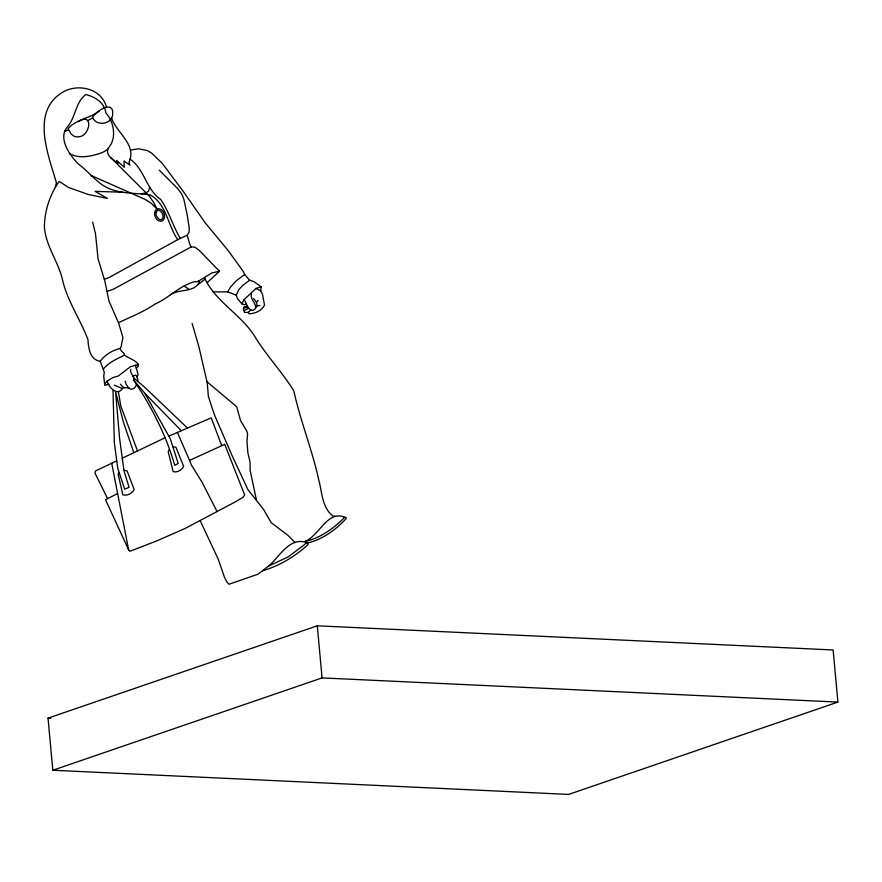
<?xml version="1.0" encoding="UTF-8"?>
<svg xmlns="http://www.w3.org/2000/svg" width="882" height="882" viewBox="0 0 882 882"><rect width="100%" height="100%" fill="white"/><g stroke="black" fill="none" stroke-linecap="round" stroke-linejoin="round"><path stroke-width="1.32" d="M251.458 294.169C249.198 299.593 260.929 307.123 252.781 310.387C247.346 309.924 246.706 303.199 244.071 299.626L255.967 288.469L261.193 286.76L260.675 290.817L262.505 294.334L264.523 305.084C261.965 310.718 255.052 313.562 249.11 313.849L248.217 312.415L250.83 309.968M130.756 369.326L130.591 371.675L133.755 377.915L144.725 387.297L187.425 428.035M246.453 304.301L244.27 304.654L241.866 303.827L244.071 299.626M104.341 279.307L109.015 277.554L177.723 239.65C167.812 225.605 166.455 203.61 150.105 194.867C136.964 193.07 123.469 193.875 110.79 189.266C97.494 184.393 89.556 172.188 78.487 164.096C70.273 156.114 57.562 138.419 67.23 127.129C75.676 117.648 75.356 102.279 85.819 94.528C95.157 96.844 104.506 102.61 105.917 113.061C111.716 119.346 114.153 128.044 113.436 136.434A35.776 29.249 -30.9 0 1 111.441 143.546L107.747 149.19C105.884 156.147 113.745 159.73 117.968 163.49L116.622 160.392L124.318 167.271L123.965 160.954L129.863 165.11L128.97 162.211C137.096 144.648 116.667 133.017 111.584 118.155M149.697 187.326L148.54 191.151L146.07 192.849L141.429 193.797M55.246 187.37L56.404 182.739C48.477 155.056 30.253 111.518 62.854 92.103C78.432 83.084 101.728 88.619 106.601 107.372M247.963 307.355L244.601 307.73L243.454 308.612L243.531 310.133L244.105 310.607L248.735 308.16M136.39 384.563C135.828 387.915 131.517 391.079 128.761 387.959L124.924 387.628L122.4 388.521C117.571 396.558 108.596 387.275 107.196 381.145L112.797 377.595L118.32 376.008L130.459 366.692L138.507 364.487L138.099 366.427L136.236 368.092M137.691 381.278L137.868 379.315L136.236 375.666L135.321 375.104L132.873 376.294M241.866 303.827L237.269 298.292L236.288 295.161L238.647 289.88L242.561 285.503L249.65 280.244L253.939 281.645L261.193 286.76M169.388 449.192L168.208 451.65L173.148 471.672C177.304 472.763 181.857 470.216 183.643 466.413L175.926 447.207L172.817 446.81M170.38 294.698C179.178 288.601 194.283 292.945 199.343 282.042L199.233 280.73L211.823 272.946L219.497 271.259L199.431 250.587L194.922 247.18L191.317 246.872L113.624 289.087L107.207 291.402M119.169 472.509L118.144 474.163L122.852 494.857C127.273 496.103 132.002 493.435 134.229 489.609L127.085 470.922L123.899 470.161M213.047 291.898L227.622 291.854L230.698 286.904L236.332 280.752L244.634 274.489L243.333 271.502L227.865 250.212L205.23 222.881L183.621 191.923L162.222 163.313L151.594 153.082L147.415 150.601L138.518 148.793L130.745 150.006M177.723 239.65L187.193 235.207L189.112 232.22L189.233 228.273L187.227 215.076L183.765 198.858L181.527 193.753L177.679 188.66L159.344 170.248M244.105 310.607L244.468 312.415L248.217 312.415M137.03 376.746L138.176 374.497L135.376 365.17M108.96 384.232L104.771 385.335L103.712 376.063L104.308 372.336L100.272 361.256C104.947 354.762 112.29 350.397 119.974 348.478L121.088 346.891L122.94 337.541L118.695 323.286L108.971 301.016L104.892 281.281L98.067 258.9L95.521 233.862L92.687 222.11M255.868 307.432L257.202 305.756L256.497 302.361L258.117 300.288M104.782 383.902L107.196 381.145M103.547 368.841C108.894 362.138 117.086 358.908 124.516 355.115C128.926 358.5 134.913 359.713 138.507 364.487M87.935 120.514L92.786 117.89L92.632 117.119C97.13 109.974 115.277 99.038 112.433 116.126C110.074 124.583 96.469 126.027 92.786 117.89M207.237 282.626L219.497 271.259M268.492 566.134C279.429 557.104 289.009 537.292 305.723 542.254L306.175 543.103L304.147 544.911L288.315 556.807L268.492 566.134L258.04 574.182L228.989 584.259L226.674 581.668L224.315 576.784L218.306 559.342L200.137 520.556M107.747 149.19L104.44 151.461A27.331 22.348 -30.9 0 1 98.42 153.854C89.137 156.798 78.917 158.484 69.799 153.898M197.844 284.621L205.252 279.032M118.464 322.735C130.668 316.881 143.579 311.886 154.868 304.158C169.046 297.951 179.818 285.382 195.176 281.545L196.41 281.92L199.233 280.73M344.785 517.26C333.561 528.395 320.519 538.152 304.665 541.548C319.163 536.201 327.332 509.741 344.785 517.26L346.152 517.591L346.031 518.726C335.535 529.917 322.768 539.398 307.575 542.97L306.175 543.103M217.093 511.626L202.088 482.267L191.416 465.023L189.542 460.393L224.734 444.352L244.678 494.934L242.98 497.371L234.634 502.233L184.867 528.583L156.676 540.931L129.974 551.25L128.629 549.817L105.498 499.708L117.637 493.567M78.388 121.672C94.01 111.562 90.129 136.644 78.531 136.798A8.985 7.343 -30.9 0 1 74.099 136.247L71.133 134.053L68.112 128.706C75.224 119.577 90.317 118.254 99.225 111.088M116.744 460.834L95.488 470.977L95.036 473.171L107.604 498.639M122.267 458.199L165.055 437.781M168.815 436.138L211.228 417.848L221.647 445.454M64.54 131.44L68.598 129.908M48.036 718.135L317.3 625.801L833.126 649.968L837.9 702.083L568.636 794.417L52.81 770.24L48.036 718.135L50.792 718.257M52.81 770.24L322.073 677.905L837.9 702.083M262.505 570.808C279.594 565.803 295.04 556.52 308.116 544.514L307.575 542.97M257.202 305.756L259.903 305.536M247.313 306.241L243.917 306.892L243.454 308.612M122.433 192.221L95.124 191.361L107.439 198.406L88.079 194.448L68.509 187.447L59.149 181.405C49.866 194.657 44.574 210.776 44.387 226.972C45.721 245.957 58.444 261.7 62.534 279.947C67.418 301.181 80.394 319.56 87.935 339.504C88.553 347.971 89.655 359.669 100.272 361.256M335.491 516.345L333.054 516.113C321.985 507.778 322.195 492.432 318.81 480.194C312.272 449.93 300.431 421.1 293.827 390.935C282.35 372.27 266.64 355.832 255.085 336.935C241.326 314.323 215.484 302.096 204.536 277.742M122.4 388.521L114.263 385.136M124.924 387.628L122.631 386.757L120.36 384.199M188.494 288.899L184.018 286.055M236.288 295.161L227.622 291.854M255.967 288.469L260.675 290.817M91.265 175.54L145.1 199.398L151.307 203.345L156.974 209.012C163.137 207.05 167.47 217.634 162.156 220.952C155.993 222.914 151.671 212.33 156.974 209.012L153.799 202.606L149.179 195.947L110.856 157.657M206.95 381.697L236.696 406.767L240.51 420.493L246.85 431.166L247.588 433.834L246.982 441.463L247.886 452.896L250.091 462.179L250.113 470.327L256.497 500.248M295.117 542.529L288.138 535.539L271.171 522.64L263.586 509.509L247.93 489.653L232.043 455.509L214.822 415.808L210.93 404.452L208.339 396.095L207.259 382.909L198.924 346.902L192.133 323.418M129.93 159.003C144.67 169.135 146.059 189.641 160.767 199.453C168.947 211.504 172.861 225.88 180.281 238.405M133.755 377.915L133.81 380.285L144.824 393.273L181.273 430.714M128.761 387.959L126.148 384.32L125.211 381.289M244.634 274.489L249.65 280.244M253.63 298.513L256.497 302.361M191.317 246.872L189.939 244.876L187.193 235.207M133.81 380.285C151.439 406.558 165.948 434.826 174.768 465.277L178.208 463.502L170.336 438.839L144.824 393.273M119.974 348.478L121.451 351.135L124.009 353.307L124.516 355.115M177.392 432.401L189.542 460.393M137.504 450.923L120.823 406.128L118.342 391.52M133.81 452.687L123.182 421.464L115.553 391.597L119.599 438.586L123.965 470.69L129.048 487.294L124.671 489.212L117.714 468.11L114.34 442.676L113.017 390.197M111.705 463.237L128.629 549.817M317.3 625.801L322.073 677.905M156.257 212.253C154.604 215.836 160.943 223.322 162.872 217.711C164.537 214.128 158.198 206.642 156.257 212.253"/></g></svg>
